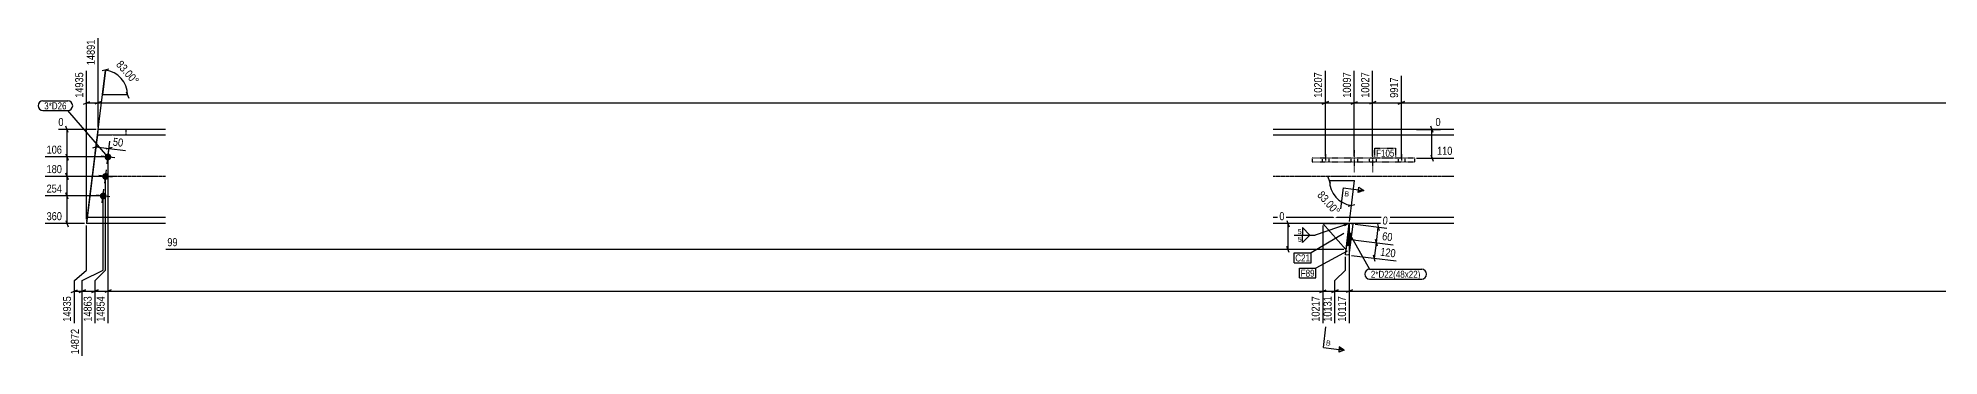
# Model space of a CAD drawing. Header units: millimetres. Extents: x 9 to 73973, y 6 to 4893.
# Drawn here: x 58649 to 65904, y 19 to 1234 of the extents above; entities that cross this region are included whole.
import ezdxf

# ---------------------------------------------------------------- set-up
doc = ezdxf.new("R2010")
doc.units = ezdxf.units.MM
doc.linetypes.add('DXK_LINE_DOT2', pattern=[3.9198, 1.9599, -1.9599])
doc.linetypes.add('DXK_LINE_DOT3', pattern=[5.9187, 2.979, -0.9799, 0.9799, -0.9799])
for name, color, linetype in [('MÅLSÆTNING', 7, 'Continuous'), ('STÅL', 7, 'Continuous'), ('TEKST', 7, 'Continuous')]:
    doc.layers.add(name, color=color, linetype=linetype)
doc.styles.add('Arial', font='ARIAL.TTF', dxfattribs={"height": 0.2})
doc.styles.add('Arial Narrow', font='ARIALN.TTF', dxfattribs={"height": 0.2})

msp = doc.modelspace()

# ---------------------------------------------------------------- hatches: boundary and pattern name
at = {"layer": 'STÅL', "linetype": 'Continuous'}
for points in [[(58903.4, 781, -1), (58929.2, 777.8, -1)], [(58894.3, 706.5, -1), (58920.1, 703.4, -1)], [(58885.2, 632.1, -1), (58911, 628.9, -1)], [(63648.7, 489.2), (63642.9, 441.6), (63657.8, 439.8), (63663.6, 487.4)], [(63648.7, 489.2), (63642.9, 441.6), (63657.8, 439.8), (63663.6, 487.4)]]:
    msp.add_hatch(color=96, dxfattribs=at).paths.add_polyline_path(points)

# ---------------------------------------------------------------- linework, layer by layer
at = {"layer": 'MÅLSÆTNING', "color": 7, "linetype": 'Continuous'}
for p, q in [((58878.9, 893), (58878.9, 1233.7)), ((58878.9, 893), (58878.9, 1233.7)), ((58834.7, 541.1), (58834.7, 1108.9)), ((58919.2, 1114.8), (58894.2, 1108.2)), ((58906.7, 1111.5), (58895, 1016.3)), ((63562.4, 783), (63562.4, 1108.9)), ((63562.4, 783), (63562.4, 1108.9)), ((63672.4, 783), (63672.4, 1108.9)), ((63742.4, 783), (63742.4, 1108.9)), ((63742.4, 783), (63742.4, 1108.9)), ((63852.4, 775.5), (63852.4, 1089.4)), ((63852.4, 775.5), (63852.4, 1089.4)), ((58991, 1016.3), (58895, 1016.3)), ((58986.2, 1028.3), (58995.8, 1004.3)), ((58822.7, 981.3), (58846.7, 990.9)), ((58834.7, 986.1), (58878.9, 986.1)), ((58890.9, 990.9), (58866.9, 981.3)), ((58890.9, 990.9), (58866.9, 981.3)), ((58878.9, 986.1), (63562.4, 986.1)), ((63574.4, 990.9), (63550.4, 981.3)), ((63550.4, 981.3), (63574.4, 990.9)), ((63660.4, 981.3), (63684.4, 990.9)), ((63672.4, 986.1), (63742.4, 986.1)), ((63754.4, 990.9), (63730.4, 981.3)), ((63754.4, 990.9), (63730.4, 981.3)), ((63742.4, 986.1), (63852.4, 986.1)), ((63864.4, 990.9), (63840.4, 981.3)), ((63840.4, 981.3), (63864.4, 990.9)), ((63852.4, 986.1), (66217.8, 986.1)), ((58870.9, 885), (58727.1, 885)), ((58765, 873), (58755.4, 897)), ((58760.2, 779.4), (58760.2, 885)), ((63910.2, 885), (64002, 885)), ((63973.7, 873), (63964.1, 897)), ((63968.9, 775), (63968.9, 885)), ((58858.2, 814.9), (58883.2, 821.5)), ((58867.7, 793.4), (58874.2, 846.4)), ((58870.7, 818.2), (58920.4, 812.1)), ((58932.8, 815.4), (58907.9, 808.8)), ((58917.3, 787.3), (58923.8, 840.3)), ((58755.4, 791.4), (58765, 767.4)), ((58916.3, 771.4), (58916.3, 144)), ((63910.2, 775), (64052.7, 775)), ((63964.1, 787), (63973.7, 763)), ((58907.2, 346.8), (58907.2, 697)), ((58907.2, 346.8), (58907.2, 697)), ((63582.2, 677.8), (63572.6, 701.8)), ((63577.4, 689.8), (63673.4, 689.8)), ((63661.7, 594.5), (63673.4, 689.8)), ((58890.1, 630.5), (58676.4, 630.5)), ((58765, 618.5), (58755.4, 642.5)), ((58760.2, 525), (58760.2, 630.5)), ((58898.1, 346.8), (58898.1, 622.5)), ((58898.1, 346.8), (58898.1, 622.5)), ((63649.2, 591.2), (63674.2, 597.8)), ((63654.1, 532.9), (63661.7, 594.5)), ((58826.7, 525), (58676.4, 525)), ((58755.4, 537), (58765, 513)), ((58834.7, 346.8), (58834.7, 517)), ((63545.1, 525), (63386.6, 525)), ((63414.9, 537), (63424.5, 513)), ((63419.7, 425.7), (63419.7, 525)), ((63553.1, 517), (63553.1, 144)), ((63653.1, 517), (63653.1, 144)), ((63653.1, 517), (63653.1, 144)), ((63676, 522.2), (63796.9, 507.3)), ((63756.8, 451.8), (63764.1, 511.3)), ((63760.8, 523.8), (63767.4, 498.8)), ((63424.5, 413.7), (63414.9, 437.7)), ((63668.6, 462.6), (63820.5, 443.9)), ((63668.6, 462.6), (63820.5, 443.9)), ((63749.5, 392.2), (63756.8, 451.8)), ((63760.1, 439.3), (63753.5, 464.3)), ((63753.5, 464.3), (63760.1, 439.3)), ((63632.9, 425.7), (59137.2, 425.7)), ((63638.5, 346.8), (63638.5, 397.9)), ((63638.5, 346.8), (63638.5, 397.9)), ((63661.3, 403.1), (63832.6, 382)), ((63752.8, 379.7), (63746.2, 404.7)), ((58788.1, 306.8), (58834.7, 346.8)), ((58818.1, 306.8), (58898.1, 346.8)), ((58818.1, 306.8), (58898.1, 346.8)), ((58818.1, 19.2), (58818.1, 306.8)), ((58867.2, 306.8), (58907.2, 346.8)), ((58867.2, 306.8), (58907.2, 346.8)), ((58867.2, 144), (58867.2, 306.8)), ((63598.5, 306.8), (63638.5, 346.8)), ((63598.5, 306.8), (63638.5, 346.8)), ((63598.5, 144), (63598.5, 306.8)), ((58855.2, 262), (58879.2, 271.6)), ((58867.2, 266.8), (58916.3, 266.8)), ((58928.3, 271.6), (58904.3, 262)), ((63541.1, 262), (63565.1, 271.6)), ((63586.5, 262), (63610.5, 271.6)), ((63598.5, 266.8), (63653.1, 266.8)), ((63665.1, 271.6), (63641.1, 262)), ((63665.1, 271.6), (63641.1, 262)), ((63653.1, 266.8), (68530.9, 266.8))]:
    msp.add_line(p, q, dxfattribs=at)
for centre, start, end in [((58895, 1016.3), 0, 83.00019), ((63673.4, 689.8), 180, 263)]:
    msp.add_arc(centre, 96, start, end, dxfattribs=at)
at = {"layer": 'STÅL', "color": 2, "linetype": 'Continuous'}
for p, q in [((58876.2, 862.5), (58878.9, 885)), ((59136.2, 885), (58878.9, 885)), ((64052.4, 885), (63362.4, 885)), ((58872.8, 835.5), (58834.7, 525)), ((58876.2, 862.5), (58872.8, 835.5)), ((59136.2, 862.5), (58876.2, 862.5)), ((64052.4, 862.5), (63362.4, 862.5)), ((59136.2, 525), (58834.7, 525)), ((59136.2, 547.5), (58837.5, 547.5)), ((64052.4, 547.5), (63362.4, 547.5)), ((64052.4, 525), (63362.4, 525)), ((63640.9, 425.7), (63553.1, 525)), ((63638.5, 405.9), (63653.1, 525)), ((63668, 523.1), (63653.1, 525)), ((63653.4, 404), (63668, 523.1)), ((63653.4, 404), (63638.5, 405.9))]:
    msp.add_line(p, q, dxfattribs=at)
at = {"layer": 'STÅL', "color": 7, "linetype": 'DXK_LINE_DOT2'}
for p, q in [((58878.9, 885), (58876.2, 862.5)), ((58986.2, 862.5), (58986.2, 885)), ((58876.2, 862.5), (58874.1, 845.8)), ((63902.4, 775), (63512.4, 775)), ((63512.4, 775), (63512.4, 760)), ((63902.4, 760), (63512.4, 760)), ((63902.4, 775), (63902.4, 760)), ((63553.1, 525), (63653.1, 525)), ((63653.1, 525), (63640.9, 425.7))]:
    msp.add_line(p, q, dxfattribs=at)
at = {"layer": 'STÅL', "color": 96, "linetype": 'Continuous'}
for p, q in [((58913.2, 753.6), (58919.5, 805.2)), ((58942.1, 776.2), (58890.5, 782.6)), ((58904, 679.2), (58910.4, 730.8)), ((58933, 701.8), (58881.4, 708.1)), ((58894.9, 604.7), (58901.2, 656.3)), ((58923.9, 627.3), (58872.2, 633.7)), ((63657.8, 439.8), (63642.9, 441.6)), ((63657.8, 439.8), (63642.9, 441.6)), ((63673.6, 462), (63645.8, 465.4)), ((63673.6, 462), (63645.8, 465.4)), ((63663.6, 487.4), (63648.7, 489.2)), ((63663.6, 487.4), (63648.7, 489.2))]:
    msp.add_line(p, q, dxfattribs=at)
at = {"layer": 'STÅL', "color": 96, "linetype": 'DXK_LINE_DOT2'}
for p, q in [((63672.4, 805), (63672.4, 720)), ((63742.4, 805), (63742.4, 720)), ((63549.4, 775), (63549.4, 760)), ((63562.4, 790), (63562.4, 760)), ((63575.4, 775), (63575.4, 760)), ((63659.4, 775), (63659.4, 760)), ((63685.4, 775), (63685.4, 760)), ((63729.4, 775), (63729.4, 760)), ((63755.4, 775), (63755.4, 760)), ((63839.4, 775), (63839.4, 760)), ((63852.4, 790), (63852.4, 760)), ((63865.4, 775), (63865.4, 760))]:
    msp.add_line(p, q, dxfattribs=at)
at = {"layer": 'STÅL', "color": 7, "linetype": 'DXK_LINE_DOT3'}
for p, q in [((59136.2, 705), (58776.8, 705)), ((64052.4, 705), (63362.4, 705))]:
    msp.add_line(p, q, dxfattribs=at)
at = {"layer": 'TEKST', "color": 30, "linetype": 'Continuous'}
msp.add_line((63690.3, 663.5), (63708.9, 651.1), dxfattribs=at)

# ---------------------------------------------------------------- wipeouts: each hides what was drawn before it
at = {"color": 0, "linetype": 'Continuous'}
msp.add_wipeout([(63581.4, 57.9), (63583.9, 77.7), (63566.2, 79.9), (63563.8, 60)], dxfattribs=at).dxf.layer = 'TEKST'

# ---------------------------------------------------------------- next in the draw order: hatches: boundary and pattern name
at = {"layer": 'TEKST', "linetype": 'Continuous'}
msp.add_hatch(color=30, dxfattribs=at).paths.add_polyline_path([(63614.2, 43.8), (63615.4, 53.7), (63634.1, 41.3)])

# ---------------------------------------------------------------- next in the draw order: linework, layer by layer
at = {"layer": 'TEKST', "color": 7, "linetype": 'Continuous'}
msp.add_line((63554.6, 51.1), (63634.1, 41.3), dxfattribs=at)
at = {"layer": 'TEKST', "color": 30, "linetype": 'Continuous'}
for p, q in [((63615.4, 53.7), (63613, 33.9)), ((63634.1, 41.3), (63613, 33.9)), ((63634.1, 41.3), (63615.4, 53.7))]:
    msp.add_line(p, q, dxfattribs=at)

# ---------------------------------------------------------------- next in the draw order: texts
at = {"layer": 'TEKST', "color": 3, "linetype": 'Continuous', "style": 'Arial'}
msp.add_text('B', height=19.1, rotation=-7.00154, dxfattribs=at).set_placement((63563.8, 60))

# ---------------------------------------------------------------- next in the draw order: wipeouts: each hides what was drawn before it
at = {"color": 0, "linetype": 'Continuous'}
for points in [[(63736, 1109.5), (63691.2, 1109.5), (63691.2, 999.2), (63736, 999.2)], [(63846, 1090), (63801.2, 1090), (63801.2, 999.2), (63846, 999.2)], [(58753, 891.4), (58753, 936.2), (58720.7, 936.2), (58720.7, 891.4)], [(64008.4, 891.4), (64008.4, 936.2), (63976.1, 936.2), (63976.1, 891.4)], [(64053.3, 781.4), (64053.3, 826.2), (63982, 826.2), (63982, 781.4)], [(58747.1, 636.9), (58747.1, 681.7), (58675.8, 681.7), (58675.8, 636.9)], [(58747.1, 531.4), (58747.1, 576.2), (58675.8, 576.2), (58675.8, 531.4)], [(63412.5, 531.4), (63412.5, 576.2), (63380.2, 576.2), (63380.2, 531.4)], [(63804.1, 512.9), (63809.5, 557.3), (63777.5, 561.3), (63772, 516.8)], [(63406.7, 432.1), (63406.7, 476.9), (59136.6, 476.9), (59136.6, 432.1)], [(58909.9, 253.7), (58865.1, 253.7), (58865.1, 143.4), (58909.9, 143.4)], [(63646.7, 253.7), (63601.9, 253.7), (63601.9, 143.4), (63646.7, 143.4)]]:
    msp.add_wipeout(points, dxfattribs=at).dxf.layer = 'MÅLSÆTNING'
at = {"color": 0}
for points, layer in [([(58978.1, 811.1), (58983.5, 855.5), (58932.1, 861.8), (58926.6, 817.4)], 'MÅLSÆTNING'), ([(63825.7, 780.6), (63825.7, 808.6), (63755.8, 808.6), (63755.8, 780.6)], 'TEKST'), ([(63470.9, 483.5), (63470.9, 506.7), (63455.5, 506.7), (63455.5, 483.5)], 'TEKST'), ([(63925, 317.6), (63925, 345.6), (63735.8, 345.6), (63735.8, 317.6)], 'TEKST')]:
    msp.add_wipeout(points, dxfattribs=at).dxf.layer = layer

# ---------------------------------------------------------------- next in the draw order: linework, layer by layer
at = {"layer": 'MÅLSÆTNING', "color": 7, "linetype": 'Continuous'}
for p, q in [((58835.7, 532.9), (58906.7, 1111.5)), ((63672.4, 783), (63672.4, 1108.9)), ((63562.4, 986.1), (63672.4, 986.1)), ((63660.4, 981.3), (63684.4, 990.9)), ((58920.4, 812.1), (58982.9, 804.4)), ((58920.4, 812.1), (58982.9, 804.4)), ((58908.3, 779.4), (58676.4, 779.4)), ((58916.3, 771.4), (58916.3, 144)), ((58899.2, 705), (58676.4, 705)), ((58755.4, 717), (58765, 693)), ((58760.2, 630.5), (58760.2, 705)), ((58890.1, 630.5), (58676.4, 630.5)), ((58765, 618.5), (58755.4, 642.5)), ((58867.2, 144), (58867.2, 306.8)), ((63598.5, 144), (63598.5, 306.8)), ((58806.1, 262), (58830.1, 271.6)), ((58818.1, 266.8), (58867.2, 266.8)), ((58879.2, 271.6), (58855.2, 262)), ((58928.3, 271.6), (58904.3, 262)), ((63553.1, 266.8), (63598.5, 266.8)), ((63610.5, 271.6), (63586.5, 262))]:
    msp.add_line(p, q, dxfattribs=at)
at = {"layer": 'TEKST', "color": 3, "linetype": 'Continuous'}
for p, q in [((63475, 509.6), (63475, 481.1)), ((63475, 481.1), (63503.5, 481.1))]:
    msp.add_line(p, q, dxfattribs=at)

# ---------------------------------------------------------------- next in the draw order: texts
at = {"layer": 'MÅLSÆTNING', "color": 3, "linetype": 'Continuous', "style": 'Arial Narrow'}
for s, height, rotation, p in [('10027', 30.54, 90.00021, (63729.6, 1005.6)), ('9917', 30.54, 90.00021, (63839.6, 1005.6)), ('0', 30.5, -7.00154, (63779.1, 522.4)), ('14854', 30.54, 90.00021, (58903.5, 149.8)), ('10117', 30.54, 90.00021, (63640.3, 149.8))]:
    msp.add_text(s, height=height, rotation=rotation, dxfattribs=at).set_placement(p)
for s, height, p in [('0', 30.5, (58727.1, 897.8)), ('0', 30.5, (63982.5, 897.8)), ('110', 30.54, (63988.4, 787.8)), ('254', 30.54, (58682.2, 643.3)), ('360', 30.54, (58682.2, 537.8)), ('0', 30.5, (63386.6, 537.8)), ('99', 30.54, (59143, 438.5))]:
    msp.add_text(s, height=height, dxfattribs=at).set_placement(p)
at = {"layer": 'MÅLSÆTNING', "color": 3, "style": 'Arial Narrow'}
msp.add_text('50', height=30.54, rotation=-7.00154, dxfattribs=at).set_placement((58933.8, 823))

# ---------------------------------------------------------------- next in the draw order: wipeouts: each hides what was drawn before it
at = {"color": 0}
for points in [[(63825.7, 780.6), (63825.7, 808.6), (63755.8, 808.6), (63755.8, 780.6)], [(63925, 317.6), (63925, 345.6), (63735.8, 345.6), (63735.8, 317.6)]]:
    msp.add_wipeout(points, dxfattribs=at).dxf.layer = 'TEKST'

# ---------------------------------------------------------------- next in the draw order: linework, layer by layer
at = {"layer": 'TEKST', "color": 7, "linetype": 'DXK_LINE_DOT2'}
for p, q in [((63751, 813.4), (63830.5, 813.4)), ((63751, 775.8), (63751, 813.4)), ((63830.5, 775.8), (63830.5, 813.4)), ((63751, 775.8), (63830.5, 775.8))]:
    msp.add_line(p, q, dxfattribs=at)
at = {"layer": 'TEKST', "color": 7, "linetype": 'Continuous'}
for p, q in [((63731, 350.4), (63929.8, 350.4)), ((63731, 312.8), (63929.8, 312.8))]:
    msp.add_line(p, q, dxfattribs=at)
for centre, start, end in [((63731, 331.6), 90, 270), ((63929.8, 331.6), 270, 90)]:
    msp.add_arc(centre, 18.8, start, end, dxfattribs=at)

# ---------------------------------------------------------------- next in the draw order: texts
at = {"layer": 'TEKST', "color": 3, "style": 'Arial Narrow'}
for s, height, p in [('F105', 26.72, (63755.8, 780.6)), ('2*D22(48x22)', 26.724, (63735.8, 317.6))]:
    msp.add_text(s, height=height, dxfattribs=at).set_placement(p)

# ---------------------------------------------------------------- next in the draw order: wipeouts: each hides what was drawn before it
at = {"color": 0, "linetype": 'Continuous'}
for points in [[(58872.5, 1234.3), (58827.7, 1234.3), (58827.7, 1124), (58872.5, 1124)], [(63556, 1109.5), (63511.2, 1109.5), (63511.2, 999.2), (63556, 999.2)], [(63666, 1109.5), (63621.2, 1109.5), (63621.2, 999.2), (63666, 999.2)], [(58747.1, 711.4), (58747.1, 756.2), (58675.8, 756.2), (58675.8, 711.4)], [(63821.9, 450.2), (63827.3, 494.7), (63775.9, 501), (63770.5, 456.5)], [(58860.8, 253.7), (58816, 253.7), (58816, 143.4), (58860.8, 143.4)], [(63592.1, 253.7), (63547.3, 253.7), (63547.3, 143.4), (63592.1, 143.4)]]:
    msp.add_wipeout(points, dxfattribs=at).dxf.layer = 'MÅLSÆTNING'
at = {"color": 0}
msp.add_wipeout([(59014.6, 1043.5), (59048.2, 1073.2), (58970.2, 1161.3), (58936.7, 1131.6)], dxfattribs=at).dxf.layer = 'MÅLSÆTNING'

# ---------------------------------------------------------------- next in the draw order: linework, layer by layer
at = {"layer": 'MÅLSÆTNING', "color": 7, "linetype": 'Continuous'}
for p, q in [((58908.3, 779.4), (58676.4, 779.4)), ((58755.4, 791.4), (58765, 767.4)), ((58760.2, 705), (58760.2, 779.4)), ((58899.2, 705), (58676.4, 705)), ((58765, 693), (58755.4, 717)), ((63553.1, 517), (63553.1, 144)), ((58788.1, 144), (58788.1, 306.8)), ((58818.1, 19.2), (58818.1, 306.8)), ((58776.1, 262), (58800.1, 271.6)), ((58788.1, 266.8), (58818.1, 266.8)), ((58830.1, 271.6), (58806.1, 262)), ((58916.3, 266.8), (63553.1, 266.8)), ((63541.1, 262), (63565.1, 271.6))]:
    msp.add_line(p, q, dxfattribs=at)

# ---------------------------------------------------------------- next in the draw order: texts
at = {"layer": 'MÅLSÆTNING', "color": 3, "style": 'Arial Narrow'}
msp.add_text('83.00°', height=30.54, rotation=-48.50088, dxfattribs=at).set_placement((58945.7, 1131.1))
at = {"layer": 'MÅLSÆTNING', "color": 3, "linetype": 'Continuous', "style": 'Arial Narrow'}
for s, p in [('10207', (63549.6, 1005.6)), ('10097', (63659.6, 1005.6)), ('14863', (58854.4, 149.8)), ('10131', (63585.7, 149.8))]:
    msp.add_text(s, height=30.54, rotation=90.00021, dxfattribs=at).set_placement(p)
msp.add_text('180', height=30.54, dxfattribs=at).set_placement((58682.2, 717.8))

# ---------------------------------------------------------------- next in the draw order: wipeouts: each hides what was drawn before it
at = {"color": 0, "linetype": 'Continuous'}
for points in [[(58828.3, 1109.5), (58783.5, 1109.5), (58783.5, 999.2), (58828.3, 999.2)], [(63833.9, 388.3), (63839.4, 432.8), (63768.6, 441.5), (63763.2, 397)]]:
    msp.add_wipeout(points, dxfattribs=at).dxf.layer = 'MÅLSÆTNING'

# ---------------------------------------------------------------- next in the draw order: linework, layer by layer
at = {"layer": 'TEKST', "color": 7, "linetype": 'Continuous'}
msp.add_line((63655.7, 484.7), (63731, 350.4), dxfattribs=at)

# ---------------------------------------------------------------- next in the draw order: texts
at = {"layer": 'MÅLSÆTNING', "color": 3, "linetype": 'Continuous', "style": 'Arial Narrow'}
for s, rotation, p in [('14891', 90.00021, (58866.1, 1130.4)), ('14935', 90.00021, (58821.9, 1005.6)), ('60', -7.00154, (63777.6, 462.1)), ('120', -7.00154, (63770.3, 402.6))]:
    msp.add_text(s, height=30.54, rotation=rotation, dxfattribs=at).set_placement(p)

# ---------------------------------------------------------------- next in the draw order: wipeouts: each hides what was drawn before it
at = {"color": 0, "linetype": 'Continuous'}
for points in [[(58747.1, 785.8), (58747.1, 830.6), (58675.8, 830.6), (58675.8, 785.8)], [(63546.7, 253.7), (63501.9, 253.7), (63501.9, 143.4), (63546.7, 143.4)], [(58811.7, 128.9), (58766.9, 128.9), (58766.9, 18.6), (58811.7, 18.6)]]:
    msp.add_wipeout(points, dxfattribs=at).dxf.layer = 'MÅLSÆTNING'
at = {"color": 0}
for points, layer in [([(63598.2, 544.7), (63631.8, 574.4), (63553.8, 662.5), (63520.2, 632.8)], 'MÅLSÆTNING'), ([(63520.9, 321.9), (63520.9, 349.9), (63468.1, 349.9), (63468.1, 321.9)], 'TEKST')]:
    msp.add_wipeout(points, dxfattribs=at).dxf.layer = layer

# ---------------------------------------------------------------- next in the draw order: hatches: boundary and pattern name
at = {"layer": 'TEKST', "linetype": 'Continuous'}
msp.add_hatch(color=3, dxfattribs=at).paths.add_polyline_path([(63632.6, 523.3), (63653.1, 525), (63635.8, 513.8)])

# ---------------------------------------------------------------- next in the draw order: linework, layer by layer
at = {"layer": 'TEKST', "color": 3, "linetype": 'Continuous'}
for p, q in [((63503.5, 481.1), (63475, 509.6)), ((63653.1, 525), (63523.3, 481.1))]:
    msp.add_line(p, q, dxfattribs=at)
at = {"layer": 'TEKST', "color": 7, "linetype": 'Continuous'}
msp.add_line((63554.6, 51.1), (63564.4, 130.5), dxfattribs=at)

# ---------------------------------------------------------------- next in the draw order: texts
at = {"layer": 'MÅLSÆTNING', "color": 3, "linetype": 'Continuous', "style": 'Arial Narrow'}
msp.add_text('106', height=30.54, dxfattribs=at).set_placement((58682.2, 792.2))
at = {"layer": 'MÅLSÆTNING', "color": 3, "style": 'Arial Narrow'}
msp.add_text('83.00°', height=30.54, rotation=-48.50088, dxfattribs=at).set_placement((63529.3, 632.3))
at = {"layer": 'MÅLSÆTNING', "color": 3, "linetype": 'Continuous', "style": 'Arial Narrow'}
msp.add_text('10217', height=30.54, rotation=90.00021, dxfattribs=at).set_placement((63540.3, 149.8))

# ---------------------------------------------------------------- next in the draw order: wipeouts: each hides what was drawn before it
at = {"color": 0, "linetype": 'Continuous'}
msp.add_wipeout([(58781.7, 253.7), (58736.9, 253.7), (58736.9, 143.4), (58781.7, 143.4)], dxfattribs=at).dxf.layer = 'MÅLSÆTNING'
at = {"color": 0}
for points in [[(58758.3, 961.4), (58758.3, 989.4), (58673.1, 989.4), (58673.1, 961.4)], [(63520.9, 321.9), (63520.9, 349.9), (63468.1, 349.9), (63468.1, 321.9)]]:
    msp.add_wipeout(points, dxfattribs=at).dxf.layer = 'TEKST'

# ---------------------------------------------------------------- next in the draw order: linework, layer by layer
at = {"layer": 'TEKST', "color": 7, "linetype": 'Continuous'}
for p, q in [((63644.8, 418.8), (63525.7, 354.7)), ((63463.3, 354.7), (63525.7, 354.7)), ((63463.3, 317.1), (63463.3, 354.7)), ((63463.3, 317.1), (63525.7, 317.1)), ((63525.7, 317.1), (63525.7, 354.7))]:
    msp.add_line(p, q, dxfattribs=at)

# ---------------------------------------------------------------- next in the draw order: texts
at = {"layer": 'MÅLSÆTNING', "color": 3, "linetype": 'Continuous', "style": 'Arial Narrow'}
for s, p in [('14935', (58775.3, 149.8)), ('14872', (58805.3, 25))]:
    msp.add_text(s, height=30.54, rotation=90.00021, dxfattribs=at).set_placement(p)
at = {"layer": 'TEKST', "color": 3, "style": 'Arial Narrow'}
msp.add_text('F89', height=26.72, dxfattribs=at).set_placement((63468.1, 321.9))

# ---------------------------------------------------------------- next in the draw order: wipeouts: each hides what was drawn before it
at = {"color": 0}
msp.add_wipeout([(58758.3, 961.4), (58758.3, 989.4), (58673.1, 989.4), (58673.1, 961.4)], dxfattribs=at).dxf.layer = 'TEKST'
at = {"color": 0, "linetype": 'Continuous'}
for points in [[(63651.4, 628), (63653.9, 647.8), (63636.2, 650), (63633.8, 630.1)], [(63470.9, 453.5), (63470.9, 476.7), (63455.5, 476.7), (63455.5, 453.5)]]:
    msp.add_wipeout(points, dxfattribs=at).dxf.layer = 'TEKST'

# ---------------------------------------------------------------- next in the draw order: hatches: boundary and pattern name
at = {"layer": 'TEKST', "linetype": 'Continuous'}
msp.add_hatch(color=30, dxfattribs=at).paths.add_polyline_path([(63687.9, 643.6), (63689.1, 653.6), (63708.9, 651.1)])

# ---------------------------------------------------------------- next in the draw order: linework, layer by layer
at = {"layer": 'TEKST', "color": 7, "linetype": 'Continuous'}
for p, q in [((58668.3, 994.2), (58763.1, 994.2)), ((58668.3, 956.6), (58763.1, 956.6)), ((58916.3, 779.4), (58763.1, 956.6)), ((63629.5, 660.9), (63619.8, 581.5)), ((63629.5, 660.9), (63708.9, 651.1))]:
    msp.add_line(p, q, dxfattribs=at)
at = {"layer": 'TEKST', "color": 30, "linetype": 'Continuous'}
for p, q in [((63687.9, 643.6), (63690.3, 663.5)), ((63708.9, 651.1), (63687.9, 643.6))]:
    msp.add_line(p, q, dxfattribs=at)
at = {"layer": 'TEKST', "color": 3, "linetype": 'Continuous'}
for p, q in [((63443.1, 481.1), (63523.3, 481.1)), ((63475, 481.1), (63503.5, 481.1)), ((63503.5, 481.1), (63475, 452.5)), ((63475, 452.5), (63475, 481.1))]:
    msp.add_line(p, q, dxfattribs=at)
at = {"layer": 'TEKST', "color": 7, "linetype": 'Continuous'}
for centre, start, end in [((58668.3, 975.4), 90, 270), ((58763.1, 975.4), 270, 90)]:
    msp.add_arc(centre, 18.8, start, end, dxfattribs=at)

# ---------------------------------------------------------------- next in the draw order: texts
at = {"layer": 'TEKST', "color": 3, "style": 'Arial Narrow'}
for s, height, p in [('3*D26', 26.72, (58673.1, 961.4)), ('5', 19.1, (63457.1, 485.1))]:
    msp.add_text(s, height=height, dxfattribs=at).set_placement(p)
at = {"layer": 'TEKST', "color": 3, "linetype": 'Continuous', "style": 'Arial'}
msp.add_text('B', height=19.1, rotation=-7.00154, dxfattribs=at).set_placement((63633.8, 630.1))
at = {"layer": 'TEKST', "color": 3, "linetype": 'Continuous', "style": 'Arial Narrow'}
msp.add_text('5', height=19.1, dxfattribs=at).set_placement((63457.1, 455.1))

# ---------------------------------------------------------------- next in the draw order: wipeouts: each hides what was drawn before it
at = {"color": 0}
msp.add_wipeout([(63503.6, 380.1), (63503.6, 408.1), (63447.3, 408.1), (63447.3, 380.1)], dxfattribs=at).dxf.layer = 'TEKST'

# ---------------------------------------------------------------- next in the draw order: wipeouts: each hides what was drawn before it
msp.add_wipeout([(63503.6, 380.1), (63503.6, 408.1), (63447.3, 408.1), (63447.3, 380.1)], dxfattribs=at).dxf.layer = 'TEKST'

# ---------------------------------------------------------------- next in the draw order: linework, layer by layer
at = {"layer": 'TEKST', "color": 7, "linetype": 'Continuous'}
for p, q in [((63632.4, 486.9), (63508.4, 412.9)), ((63442.5, 412.9), (63508.4, 412.9)), ((63442.5, 375.3), (63442.5, 412.9)), ((63442.5, 375.3), (63508.4, 375.3)), ((63508.4, 375.3), (63508.4, 412.9))]:
    msp.add_line(p, q, dxfattribs=at)

# ---------------------------------------------------------------- next in the draw order: texts
at = {"layer": 'TEKST', "color": 3, "style": 'Arial Narrow'}
msp.add_text('C21', height=26.72, dxfattribs=at).set_placement((63447.3, 380.1))

doc.saveas('drawing.dxf')
